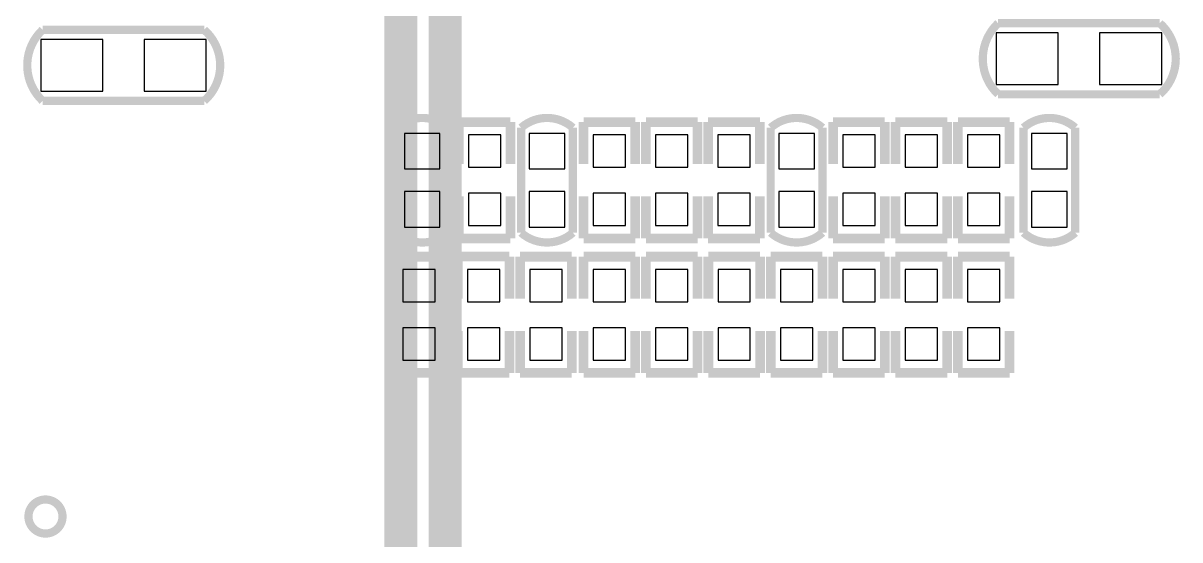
# Model space of a CAD drawing. Extents: x -118 to 7078, y 0 to 4366.
# Drawn here: x 1380 to 2085, y 1554 to 1869 of the extents above; entities that cross this region are included whole.
import ezdxf

# ---------------------------------------------------------------- set-up
doc = ezdxf.new("R2010")
doc.units = 0
doc.header["$MEASUREMENT"] = 0
for name, color, linetype in [('PG_SILKSCREEN_BOTTOM', 85, 'CONTINUOUS'), ('PG_SILKSCREEN_TOP', 85, 'CONTINUOUS'), ('PIN_BOTTOM', 5, 'CONTINUOUS')]:
    doc.layers.add(name, color=color, linetype=linetype)

msp = doc.modelspace()

# ---------------------------------------------------------------- linework, layer by layer
at = {"layer": 'PG_SILKSCREEN_BOTTOM'}
for points in [[(1392.191, 1821.95, 5, 5, -0.432734), (1392.191, 1865.25, 5, 5, 0)], [(1392.191, 1865.25, 5, 5, 0), (1490.609, 1865.25, 5, 5, -0.450474), (1490.609, 1821.95, 5, 5, 0)], [(1974.191, 1825.95, 5, 5, -0.432734), (1974.191, 1869.25, 5, 5, 0)], [(1974.191, 1869.25, 5, 5, 0), (2072.609, 1869.25, 5, 5, -0.450474), (2072.609, 1825.95, 5, 5, 0)], [(2072.609, 1825.95, 5, 5, 0), (1974.191, 1825.95, 5, 5, 0)], [(1490.609, 1821.95, 5, 5, 0), (1392.191, 1821.95, 5, 5, 0)], [(1607.652, 1783.439, 5, 5, 0), (1607.652, 1805.6, 5, 5, -0.37791), (1639.148, 1805.6, 5, 5, 0)], [(1645.652, 1809.029, 5.909, 5.909, 0), (1677.148, 1809.029, 5.909, 5.909, 0)], [(1645.652, 1783.439, 5.909, 5.909, 0), (1645.652, 1809.029, 5.909, 5.909, 0)], [(1677.148, 1809.029, 5.909, 5.909, 0), (1677.148, 1783.439, 5.909, 5.909, 0)], [(1683.652, 1763.761, 5, 5, 0), (1683.652, 1805.6, 5, 5, -0.37791), (1715.148, 1805.6, 5, 5, 0)], [(1721.652, 1809.029, 5.909, 5.909, 0), (1721.652, 1783.439, 5.909, 5.909, 0)], [(1753.148, 1809.029, 5.909, 5.909, 0), (1721.652, 1809.029, 5.909, 5.909, 0)], [(1753.148, 1783.439, 5.909, 5.909, 0), (1753.148, 1809.029, 5.909, 5.909, 0)], [(1759.652, 1809.029, 5.909, 5.909, 0), (1759.652, 1783.439, 5.909, 5.909, 0)], [(1791.148, 1809.029, 5.909, 5.909, 0), (1759.652, 1809.029, 5.909, 5.909, 0)], [(1791.148, 1783.439, 5.909, 5.909, 0), (1791.148, 1809.029, 5.909, 5.909, 0)], [(1797.556, 1809.025, 5.909, 5.909, 0), (1797.556, 1783.435, 5.909, 5.909, 0)], [(1829.052, 1809.025, 5.909, 5.909, 0), (1797.556, 1809.025, 5.909, 5.909, 0)], [(1829.052, 1783.435, 5.909, 5.909, 0), (1829.052, 1809.025, 5.909, 5.909, 0)], [(1835.652, 1783.439, 5, 5, 0), (1835.652, 1805.6, 5, 5, -0.37791), (1867.148, 1805.6, 5, 5, 0)], [(1873.652, 1809.029, 5.909, 5.909, 0), (1873.652, 1783.439, 5.909, 5.909, 0)], [(1905.148, 1809.029, 5.909, 5.909, 0), (1873.652, 1809.029, 5.909, 5.909, 0)], [(1905.148, 1783.439, 5.909, 5.909, 0), (1905.148, 1809.029, 5.909, 5.909, 0)], [(1911.652, 1809.029, 5.909, 5.909, 0), (1943.148, 1809.029, 5.909, 5.909, 0)], [(1911.652, 1783.439, 5.909, 5.909, 0), (1911.652, 1809.029, 5.909, 5.909, 0)], [(1943.148, 1809.029, 5.909, 5.909, 0), (1943.148, 1783.439, 5.909, 5.909, 0)], [(1949.652, 1809.029, 5.909, 5.909, 0), (1949.652, 1783.439, 5.909, 5.909, 0)], [(1981.148, 1809.029, 5.909, 5.909, 0), (1949.652, 1809.029, 5.909, 5.909, 0)], [(1981.148, 1783.439, 5.909, 5.909, 0), (1981.148, 1809.029, 5.909, 5.909, 0)], [(1989.652, 1783.439, 5, 5, 0), (1989.652, 1805.6, 5, 5, -0.37791), (2021.148, 1805.6, 5, 5, 0)], [(1639.148, 1805.6, 5, 5, 0), (1639.148, 1783.439, 5, 5, 0)], [(1715.148, 1805.6, 5, 5, 0), (1715.148, 1763.761, 5, 5, 0)], [(1867.148, 1805.6, 5, 5, 0), (1867.148, 1783.439, 5, 5, 0)], [(2021.148, 1805.6, 5, 5, 0), (2021.148, 1783.439, 5, 5, 0)], [(1639.148, 1783.439, 5, 5, 0), (1639.148, 1741.6, 5, 5, -0.37791), (1607.652, 1741.6, 5, 5, 0)], [(1607.652, 1741.6, 5, 5, 0), (1607.652, 1783.439, 5, 5, 0)], [(1867.148, 1783.439, 5, 5, 0), (1867.148, 1741.6, 5, 5, -0.37791), (1835.652, 1741.6, 5, 5, 0)], [(1835.652, 1741.6, 5, 5, 0), (1835.652, 1783.439, 5, 5, 0)], [(2021.148, 1783.439, 5, 5, 0), (2021.148, 1741.6, 5, 5, -0.37791), (1989.652, 1741.6, 5, 5, 0)], [(1989.652, 1741.6, 5, 5, 0), (1989.652, 1783.439, 5, 5, 0)], [(1645.652, 1763.761, 5.909, 5.909, 0), (1645.652, 1738.171, 5.909, 5.909, 0)], [(1677.148, 1738.171, 5.909, 5.909, 0), (1677.148, 1763.761, 5.909, 5.909, 0)], [(1715.148, 1763.761, 5, 5, 0), (1715.148, 1741.6, 5, 5, -0.37791), (1683.652, 1741.6, 5, 5, 0)], [(1683.652, 1741.6, 5, 5, 0), (1683.652, 1763.761, 5, 5, 0)], [(1721.652, 1738.171, 5.909, 5.909, 0), (1721.652, 1763.761, 5.909, 5.909, 0)], [(1753.148, 1763.761, 5.909, 5.909, 0), (1753.148, 1738.171, 5.909, 5.909, 0)], [(1759.652, 1738.171, 5.909, 5.909, 0), (1759.652, 1763.761, 5.909, 5.909, 0)], [(1791.148, 1763.761, 5.909, 5.909, 0), (1791.148, 1738.171, 5.909, 5.909, 0)], [(1797.556, 1738.167, 5.909, 5.909, 0), (1797.556, 1763.757, 5.909, 5.909, 0)], [(1829.052, 1763.757, 5.909, 5.909, 0), (1829.052, 1738.167, 5.909, 5.909, 0)], [(1873.652, 1738.171, 5.909, 5.909, 0), (1873.652, 1763.761, 5.909, 5.909, 0)], [(1905.148, 1763.761, 5.909, 5.909, 0), (1905.148, 1738.171, 5.909, 5.909, 0)], [(1911.652, 1763.761, 5.909, 5.909, 0), (1911.652, 1738.171, 5.909, 5.909, 0)], [(1943.148, 1738.171, 5.909, 5.909, 0), (1943.148, 1763.761, 5.909, 5.909, 0)], [(1949.652, 1738.171, 5.909, 5.909, 0), (1949.652, 1763.761, 5.909, 5.909, 0)], [(1981.148, 1763.761, 5.909, 5.909, 0), (1981.148, 1738.171, 5.909, 5.909, 0)], [(1645.652, 1738.171, 5.909, 5.909, 0), (1677.148, 1738.171, 5.909, 5.909, 0)], [(1753.148, 1738.171, 5.909, 5.909, 0), (1721.652, 1738.171, 5.909, 5.909, 0)], [(1791.148, 1738.171, 5.909, 5.909, 0), (1759.652, 1738.171, 5.909, 5.909, 0)], [(1829.052, 1738.167, 5.909, 5.909, 0), (1797.556, 1738.167, 5.909, 5.909, 0)], [(1905.148, 1738.171, 5.909, 5.909, 0), (1873.652, 1738.171, 5.909, 5.909, 0)], [(1911.652, 1738.171, 5.909, 5.909, 0), (1943.148, 1738.171, 5.909, 5.909, 0)], [(1981.148, 1738.171, 5.909, 5.909, 0), (1949.652, 1738.171, 5.909, 5.909, 0)], [(1605.652, 1727.029, 5.909, 5.909, 0), (1637.148, 1727.029, 5.909, 5.909, 0)], [(1605.652, 1701.439, 5.909, 5.909, 0), (1605.652, 1727.029, 5.909, 5.909, 0)], [(1637.148, 1727.029, 5.909, 5.909, 0), (1637.148, 1701.439, 5.909, 5.909, 0)], [(1645.001, 1727.032, 5.909, 5.909, 0), (1676.497, 1727.032, 5.909, 5.909, 0)], [(1645.001, 1701.442, 5.909, 5.909, 0), (1645.001, 1727.032, 5.909, 5.909, 0)], [(1676.497, 1727.032, 5.909, 5.909, 0), (1676.497, 1701.442, 5.909, 5.909, 0)], [(1683.001, 1727.028, 5.909, 5.909, 0), (1714.497, 1727.028, 5.909, 5.909, 0)], [(1683.001, 1701.438, 5.909, 5.909, 0), (1683.001, 1727.028, 5.909, 5.909, 0)], [(1714.497, 1727.028, 5.909, 5.909, 0), (1714.497, 1701.438, 5.909, 5.909, 0)], [(1721.652, 1727.029, 5.909, 5.909, 0), (1753.148, 1727.029, 5.909, 5.909, 0)], [(1721.652, 1701.439, 5.909, 5.909, 0), (1721.652, 1727.029, 5.909, 5.909, 0)], [(1753.148, 1727.029, 5.909, 5.909, 0), (1753.148, 1701.439, 5.909, 5.909, 0)], [(1759.652, 1727.029, 5.909, 5.909, 0), (1791.148, 1727.029, 5.909, 5.909, 0)], [(1759.652, 1701.439, 5.909, 5.909, 0), (1759.652, 1727.029, 5.909, 5.909, 0)], [(1791.148, 1727.029, 5.909, 5.909, 0), (1791.148, 1701.439, 5.909, 5.909, 0)], [(1797.652, 1727.029, 5.909, 5.909, 0), (1829.148, 1727.029, 5.909, 5.909, 0)], [(1797.652, 1701.439, 5.909, 5.909, 0), (1797.652, 1727.029, 5.909, 5.909, 0)], [(1829.148, 1727.029, 5.909, 5.909, 0), (1829.148, 1701.439, 5.909, 5.909, 0)], [(1835.652, 1727.029, 5.909, 5.909, 0), (1867.148, 1727.029, 5.909, 5.909, 0)], [(1835.652, 1701.439, 5.909, 5.909, 0), (1835.652, 1727.029, 5.909, 5.909, 0)], [(1867.148, 1727.029, 5.909, 5.909, 0), (1867.148, 1701.439, 5.909, 5.909, 0)], [(1873.652, 1727.029, 5.909, 5.909, 0), (1905.148, 1727.029, 5.909, 5.909, 0)], [(1873.652, 1701.439, 5.909, 5.909, 0), (1873.652, 1727.029, 5.909, 5.909, 0)], [(1905.148, 1727.029, 5.909, 5.909, 0), (1905.148, 1701.439, 5.909, 5.909, 0)], [(1911.652, 1727.029, 5.909, 5.909, 0), (1943.148, 1727.029, 5.909, 5.909, 0)], [(1911.652, 1701.439, 5.909, 5.909, 0), (1911.652, 1727.029, 5.909, 5.909, 0)], [(1943.148, 1727.029, 5.909, 5.909, 0), (1943.148, 1701.439, 5.909, 5.909, 0)], [(1949.652, 1727.029, 5.909, 5.909, 0), (1981.148, 1727.029, 5.909, 5.909, 0)], [(1949.652, 1701.439, 5.909, 5.909, 0), (1949.652, 1727.029, 5.909, 5.909, 0)], [(1981.148, 1727.029, 5.909, 5.909, 0), (1981.148, 1701.439, 5.909, 5.909, 0)], [(1605.652, 1681.761, 5.909, 5.909, 0), (1605.652, 1656.171, 5.909, 5.909, 0)], [(1637.148, 1656.171, 5.909, 5.909, 0), (1637.148, 1681.761, 5.909, 5.909, 0)], [(1645.001, 1681.764, 5.909, 5.909, 0), (1645.001, 1656.174, 5.909, 5.909, 0)], [(1676.497, 1656.174, 5.909, 5.909, 0), (1676.497, 1681.764, 5.909, 5.909, 0)], [(1683.001, 1681.76, 5.909, 5.909, 0), (1683.001, 1656.17, 5.909, 5.909, 0)], [(1714.497, 1656.17, 5.909, 5.909, 0), (1714.497, 1681.76, 5.909, 5.909, 0)], [(1721.652, 1681.761, 5.909, 5.909, 0), (1721.652, 1656.171, 5.909, 5.909, 0)], [(1753.148, 1656.171, 5.909, 5.909, 0), (1753.148, 1681.761, 5.909, 5.909, 0)], [(1759.652, 1681.761, 5.909, 5.909, 0), (1759.652, 1656.171, 5.909, 5.909, 0)], [(1791.148, 1656.171, 5.909, 5.909, 0), (1791.148, 1681.761, 5.909, 5.909, 0)], [(1797.652, 1681.761, 5.909, 5.909, 0), (1797.652, 1656.171, 5.909, 5.909, 0)], [(1829.148, 1656.171, 5.909, 5.909, 0), (1829.148, 1681.761, 5.909, 5.909, 0)], [(1835.652, 1681.761, 5.909, 5.909, 0), (1835.652, 1656.171, 5.909, 5.909, 0)], [(1867.148, 1656.171, 5.909, 5.909, 0), (1867.148, 1681.761, 5.909, 5.909, 0)], [(1873.652, 1681.761, 5.909, 5.909, 0), (1873.652, 1656.171, 5.909, 5.909, 0)], [(1905.148, 1656.171, 5.909, 5.909, 0), (1905.148, 1681.761, 5.909, 5.909, 0)], [(1911.652, 1681.761, 5.909, 5.909, 0), (1911.652, 1656.171, 5.909, 5.909, 0)], [(1943.148, 1656.171, 5.909, 5.909, 0), (1943.148, 1681.761, 5.909, 5.909, 0)], [(1949.652, 1681.761, 5.909, 5.909, 0), (1949.652, 1656.171, 5.909, 5.909, 0)], [(1981.148, 1656.171, 5.909, 5.909, 0), (1981.148, 1681.761, 5.909, 5.909, 0)], [(1605.652, 1656.171, 5.909, 5.909, 0), (1637.148, 1656.171, 5.909, 5.909, 0)], [(1645.001, 1656.174, 5.909, 5.909, 0), (1676.497, 1656.174, 5.909, 5.909, 0)], [(1683.001, 1656.17, 5.909, 5.909, 0), (1714.497, 1656.17, 5.909, 5.909, 0)], [(1721.652, 1656.171, 5.909, 5.909, 0), (1753.148, 1656.171, 5.909, 5.909, 0)], [(1759.652, 1656.171, 5.909, 5.909, 0), (1791.148, 1656.171, 5.909, 5.909, 0)], [(1797.652, 1656.171, 5.909, 5.909, 0), (1829.148, 1656.171, 5.909, 5.909, 0)], [(1835.652, 1656.171, 5.909, 5.909, 0), (1867.148, 1656.171, 5.909, 5.909, 0)], [(1873.652, 1656.171, 5.909, 5.909, 0), (1905.148, 1656.171, 5.909, 5.909, 0)], [(1911.652, 1656.171, 5.909, 5.909, 0), (1943.148, 1656.171, 5.909, 5.909, 0)], [(1949.652, 1656.171, 5.909, 5.909, 0), (1981.148, 1656.171, 5.909, 5.909, 0)], [(1404.31, 1568.68, 5, 5, 1), (1383.57, 1568.68, 5, 5, 1), (1404.31, 1568.68, 5, 5, 0)]]:
    msp.add_lwpolyline(points, format="xyseb", dxfattribs=at)
at = {"layer": 'PG_SILKSCREEN_TOP'}
for points in [[(1610.4, 1440.6, 20, 20, 0), (1610.4, 3563.6, 20, 20, 0)], [(1637.4, 3223.6, 20, 20, 0), (1637.4, 1440.6, 20, 20, 0)]]:
    msp.add_lwpolyline(points, format="xyseb", dxfattribs=at)
at = {"layer": 'PIN_BOTTOM'}
for points in [[(2010.8, 1831.85), (2010.8, 1863.35), (1973.001, 1863.35), (1973.001, 1831.85)], [(2073.8, 1831.85), (2073.8, 1863.35), (2036.001, 1863.35), (2036.001, 1831.85)], [(1428.8, 1827.85), (1428.8, 1859.35), (1391.001, 1859.35), (1391.001, 1827.85)], [(1491.8, 1827.85), (1491.8, 1859.35), (1454.001, 1859.35), (1454.001, 1827.85)], [(1612.575, 1780.495), (1634.225, 1780.495), (1634.225, 1802.145), (1612.575, 1802.145)], [(1671.2405, 1801.1605), (1651.5595, 1801.1605), (1651.5595, 1781.4795), (1671.2405, 1781.4795)], [(1710.225, 1802.145), (1688.575, 1802.145), (1688.575, 1780.495), (1710.225, 1780.495)], [(1727.5595, 1781.4795), (1747.2405, 1781.4795), (1747.2405, 1801.1605), (1727.5595, 1801.1605)], [(1765.5595, 1781.4795), (1785.2405, 1781.4795), (1785.2405, 1801.1605), (1765.5595, 1801.1605)], [(1803.4635, 1781.4755), (1823.1445, 1781.4755), (1823.1445, 1801.1565), (1803.4635, 1801.1565)], [(1840.575, 1780.495), (1862.225, 1780.495), (1862.225, 1802.145), (1840.575, 1802.145)], [(1879.5595, 1781.4795), (1899.2405, 1781.4795), (1899.2405, 1801.1605), (1879.5595, 1801.1605)], [(1937.2405, 1801.1605), (1917.5595, 1801.1605), (1917.5595, 1781.4795), (1937.2405, 1781.4795)], [(1955.5595, 1781.4795), (1975.2405, 1781.4795), (1975.2405, 1801.1605), (1955.5595, 1801.1605)], [(1994.575, 1780.495), (2016.225, 1780.495), (2016.225, 1802.145), (1994.575, 1802.145)], [(1612.575, 1745.055), (1634.225, 1745.055), (1634.225, 1766.705), (1612.575, 1766.705)], [(1671.2405, 1765.7205), (1651.5595, 1765.7205), (1651.5595, 1746.0395), (1671.2405, 1746.0395)], [(1710.225, 1766.705), (1688.575, 1766.705), (1688.575, 1745.055), (1710.225, 1745.055)], [(1727.5595, 1746.0395), (1747.2405, 1746.0395), (1747.2405, 1765.7205), (1727.5595, 1765.7205)], [(1765.5595, 1746.0395), (1785.2405, 1746.0395), (1785.2405, 1765.7205), (1765.5595, 1765.7205)], [(1803.4635, 1746.0355), (1823.1445, 1746.0355), (1823.1445, 1765.7165), (1803.4635, 1765.7165)], [(1840.575, 1745.055), (1862.225, 1745.055), (1862.225, 1766.705), (1840.575, 1766.705)], [(1879.5595, 1746.0395), (1899.2405, 1746.0395), (1899.2405, 1765.7205), (1879.5595, 1765.7205)], [(1937.2405, 1765.7205), (1917.5595, 1765.7205), (1917.5595, 1746.0395), (1937.2405, 1746.0395)], [(1955.5595, 1746.0395), (1975.2405, 1746.0395), (1975.2405, 1765.7205), (1955.5595, 1765.7205)], [(1994.575, 1745.055), (2016.225, 1745.055), (2016.225, 1766.705), (1994.575, 1766.705)], [(1631.2405, 1719.1605), (1611.5595, 1719.1605), (1611.5595, 1699.4795), (1631.2405, 1699.4795)], [(1670.5895, 1719.1635), (1650.9085, 1719.1635), (1650.9085, 1699.4825), (1670.5895, 1699.4825)], [(1708.5895, 1719.1595), (1688.9085, 1719.1595), (1688.9085, 1699.4785), (1708.5895, 1699.4785)], [(1747.2405, 1719.1605), (1727.5595, 1719.1605), (1727.5595, 1699.4795), (1747.2405, 1699.4795)], [(1785.2405, 1719.1605), (1765.5595, 1719.1605), (1765.5595, 1699.4795), (1785.2405, 1699.4795)], [(1823.2405, 1719.1605), (1803.5595, 1719.1605), (1803.5595, 1699.4795), (1823.2405, 1699.4795)], [(1861.2405, 1719.1605), (1841.5595, 1719.1605), (1841.5595, 1699.4795), (1861.2405, 1699.4795)], [(1899.2405, 1719.1605), (1879.5595, 1719.1605), (1879.5595, 1699.4795), (1899.2405, 1699.4795)], [(1937.2405, 1719.1605), (1917.5595, 1719.1605), (1917.5595, 1699.4795), (1937.2405, 1699.4795)], [(1975.2405, 1719.1605), (1955.5595, 1719.1605), (1955.5595, 1699.4795), (1975.2405, 1699.4795)], [(1631.2405, 1683.7205), (1611.5595, 1683.7205), (1611.5595, 1664.0395), (1631.2405, 1664.0395)], [(1670.5895, 1683.7235), (1650.9085, 1683.7235), (1650.9085, 1664.0425), (1670.5895, 1664.0425)], [(1708.5895, 1683.7195), (1688.9085, 1683.7195), (1688.9085, 1664.0385), (1708.5895, 1664.0385)], [(1747.2405, 1683.7205), (1727.5595, 1683.7205), (1727.5595, 1664.0395), (1747.2405, 1664.0395)], [(1785.2405, 1683.7205), (1765.5595, 1683.7205), (1765.5595, 1664.0395), (1785.2405, 1664.0395)], [(1823.2405, 1683.7205), (1803.5595, 1683.7205), (1803.5595, 1664.0395), (1823.2405, 1664.0395)], [(1861.2405, 1683.7205), (1841.5595, 1683.7205), (1841.5595, 1664.0395), (1861.2405, 1664.0395)], [(1899.2405, 1683.7205), (1879.5595, 1683.7205), (1879.5595, 1664.0395), (1899.2405, 1664.0395)], [(1937.2405, 1683.7205), (1917.5595, 1683.7205), (1917.5595, 1664.0395), (1937.2405, 1664.0395)], [(1975.2405, 1683.7205), (1955.5595, 1683.7205), (1955.5595, 1664.0395), (1975.2405, 1664.0395)]]:
    msp.add_lwpolyline(points, close=True, dxfattribs=at)

doc.saveas('drawing.dxf')
